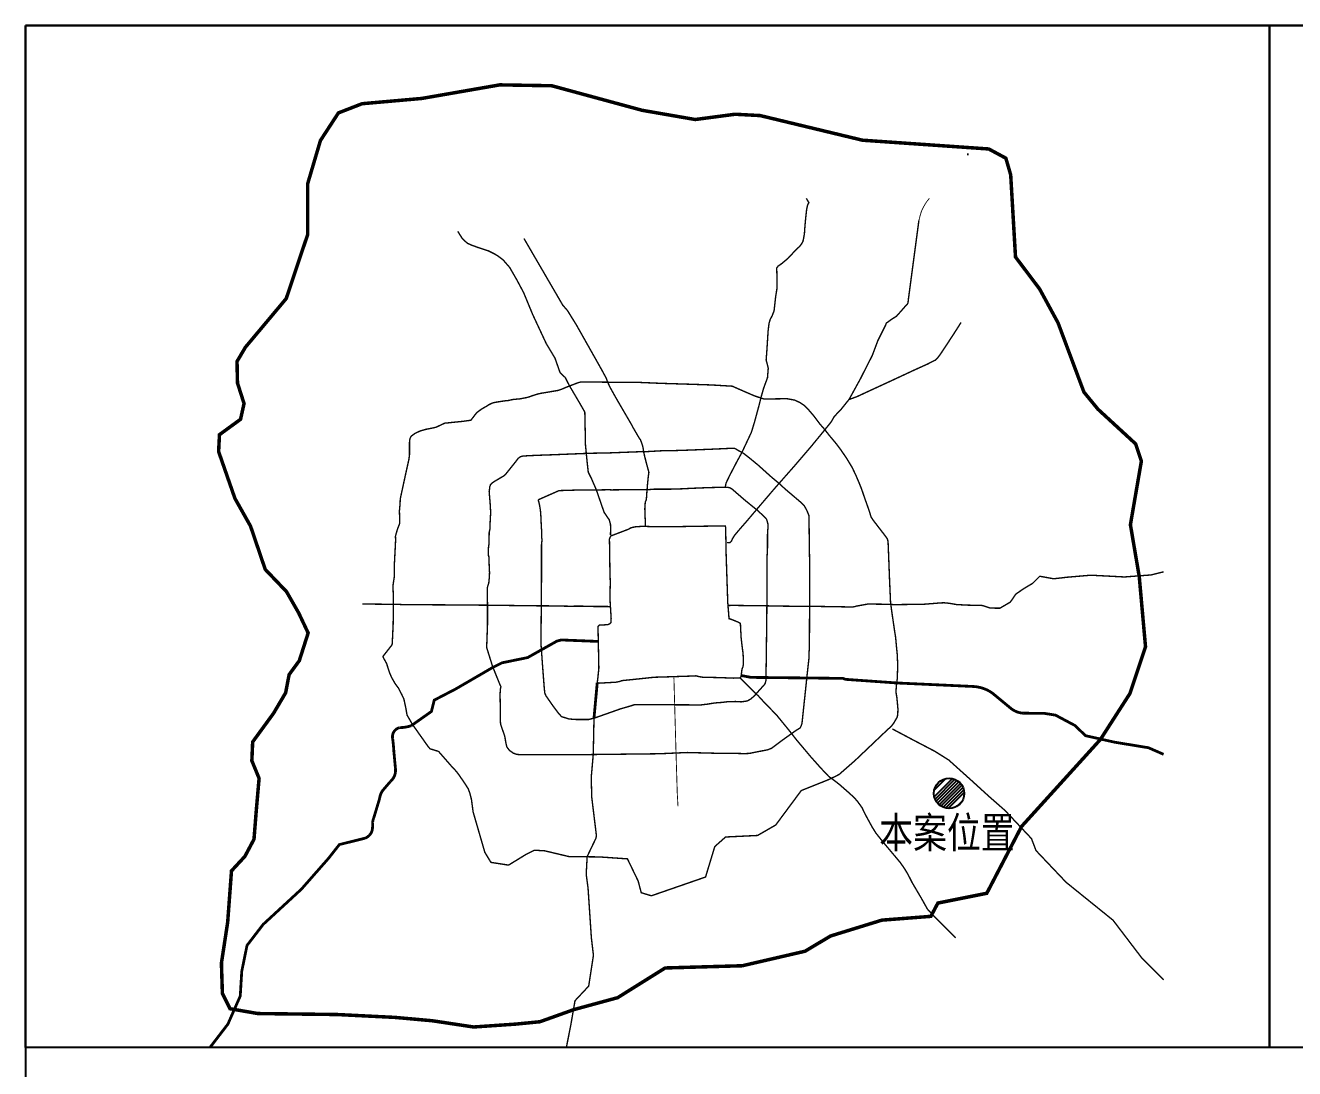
# Model space of a CAD drawing. Extents: x 1977 to 1034874806, y 3985 to 587211952.
# Drawn here: x 515639310 to 515688653, y 293658527 to 293699068 of the extents above; entities that cross this region are included whole.
import ezdxf
from ezdxf.enums import TextEntityAlignment as Align

# ---------------------------------------------------------------- set-up
doc = ezdxf.new("R2010")
doc.units = 0
doc.header["$LTSCALE"] = 10
doc.header["$MEASUREMENT"] = 0
doc.layers.add('X-总平面（删除标注）$0$02-TEXT_房间', color=7, linetype='Continuous')
doc.layers.add('X-总平面（删除标注）$0$04-不打印_辅助线', color=165, linetype='Continuous', plot=False)
doc.styles.add('X-总平面（删除标注）$0$-黑体', font='simhei.ttf', dxfattribs={"width": 0.8})

# ---------------------------------------------------------------- blocks, each defined once
blk = doc.blocks.new('X-总平面（删除标注）$0$A$C71E64B4C')
h = blk.add_hatch()
h.set_pattern_fill('ANSI31', color=256, scale=0.167, style=0)
h.set_pattern_definition([(44.99999999999999, (-868482.5210084827, -492044.4877754903), (-0.1874628465273186, 0.1874628465273186), [])])
edge = h.paths.add_edge_path()
edge.add_arc((107.3946968459059, 29.5393693005899), 1.759949847909806, 0, 360)
blk.add_lwpolyline([(0, 118.7855781654362), (144.6438789060339, 118.7855781654362), (144.6438789060339, -1.164153218269348e-10), (0, -1.164153218269348e-10)], close=True)
for points, const_width in [([(63.75139282108285, 4.400195510825142), (68.85810714936815, 5.791680566733703), (74.37741867033765, 9.244678882998414), (83.35281817987561, 9.502382038510405), (90.64344086847268, 11.18883292237297), (93.6089497844223, 12.95935578620993), (99.57625621370971, 14.80216431536246), (105.2710121150594, 15.2431292696856), (106.0894357969519, 16.78766844293568), (111.7729665837251, 17.92338206723798), (115.8172743213363, 25.69095551781356), (124.9864109894261, 35.80408961779904), (128.4093581635971, 41.13074805226643), (130.2272921607364, 46.57958101900294), (129.5000948049128, 54.71653365856037), (128.4716605178546, 60.75983363296837), (129.7461564384867, 68.14568165980745), (129.0841716523282, 70.14596767385956), (124.698715465609, 74.18254255480133), (123.0673321785871, 76.1690825340338), (120.0594172750134, 84.21711988619063), (117.9167864513583, 88.15313314460218), (115.1128241547849, 91.87153351551387), (114.5520435739309, 101.4208282291656), (113.9912629930768, 103.3564154934138), (112.0029329478275, 104.4260865598917), (97.32018640381284, 105.4448329070583), (85.41841739835218, 108.3087114512455), (82.51247879816219, 108.4615416008746), (77.87312121526338, 107.8502769949846), (71.70429725688882, 108.9199480613461), (61.20204462623224, 111.7724322344875), (55.15444002440199, 111.8762693885947), (46.07967746560462, 110.297239146661), (39.1461203196086, 109.6860025366768), (36.39311647857539, 108.6163034742931), (34.30286952201277, 105.4072902746266), (32.82157017127611, 100.3981624423759), (32.82157017127611, 94.4894952189643), (30.32110170740634, 87.03614884242415), (25.57976782112382, 81.38216120749712), (24.60573673387989, 79.73140521999449), (24.65669518965296, 77.23550606507342), (25.42142837727442, 74.84148434421513), (25.01358255557716, 73.00774651824031), (22.56644823285751, 71.22496140759904), (22.46565977227874, 69.25603091029916), (24.3587248257827, 63.81993612251244), (26.172738941852, 60.59796077630017), (27.88590520503931, 55.56360855023377), (30.3548958345782, 52.98380539112259), (31.7727643805556, 50.50677553820424), (32.87389464606531, 48.17490493145306), (31.84456947701983, 44.95410541724414), (30.66124049015343, 43.33624472678639), (30.25642366753891, 41.22058720747009), (28.852868627524, 38.8444549292326), (26.42390829953365, 35.51539489312563), (26.33006871910766, 33.32893549674191), (27.17082384554669, 31.27548508369364), (26.85907450527884, 27.71850963344332), (26.57880299910903, 24.2027722869534), (25.52001932892017, 22.21155697607901), (23.96299500041641, 20.53146118356381), (23.51743517001159, 14.54703679145314), (22.79154444136657, 9.804822797770612), (22.90320166386664, 6.290009319549426), (23.79663761775009, 4.504704568884335), (27.03535037534311, 3.946772338007577), (36.19314314518124, 3.835208288626745), (42.94977110764012, 3.500460148090497), (47.30529365618713, 3.109915985143743), (52.10756387724541, 2.384651678265072), (56.97771931416355, 2.716740198549815), (59.82557240198366, 2.995692316093482)], 0.40581), ([(90.29229520424269, 37.69117731263395), (90.9001321408432, 43.45155786862597), (91.10956179839559, 45.32530878286343), (91.10975381033495, 45.86277210712433), (91.15139517281204, 46.56559435883537), (91.17529188119806, 51.97238889499567), (91.19297840399668, 54.57281477306969), (91.19300756906159, 54.65446882834658), (91.17731273756362, 56.48352679004893), (91.14539431896992, 57.96453991113231), (91.11374197038822, 60.88776894030161), (91.09772622259334, 61.81863179791253), (90.84785983292386, 62.43333837145474), (90.55377469817176, 62.95602989592589), (90.24327137623914, 63.28275730239693), (88.72332835593261, 64.57343577616848), (88.28205487760715, 64.94920233939774), (87.72639508871362, 65.47198733198456), (86.6588575753849, 66.36461029981729), (85.18797172885388, 67.68793263775297), (84.17466656072065, 68.52116680261679), (83.5045676054433, 69.04399270575959), (82.7690343002323, 69.45252616459038), (82.55655126064084, 69.58324874087702), (82.4421297130175, 69.63228202506434), (82.25305752852, 69.64919084345456), (81.27213413617574, 69.60054894979112), (79.8171004934702, 69.53574548230972), (76.97243281919509, 69.4224461459089), (74.91651947167702, 69.35636916686781), (74.06640107487328, 69.35667286266107), (72.33343262271956, 69.2593071537558), (71.89202486537397, 69.25946482468862), (67.66587237990461, 69.0967738609761), (65.7203973971773, 69.06480726529844), (64.44019249640405, 69.01401839836035), (61.20315671944991, 68.8845285223797), (59.34933067834936, 68.81880451121833), (58.69538184977137, 68.7863764493959), (58.38475579535589, 68.77015664498322), (57.84524603327736, 68.73768777179066), (57.58364778850228, 68.67245807521977), (57.42012835550122, 68.57453155925032), (57.2729457851965, 68.44393738918006), (57.02760268119164, 68.11740866408218), (55.93176780664362, 66.74601091304794), (55.70075155934319, 66.48139790759888), (54.40895137237385, 65.71431079797912), (54.24542029295117, 65.58372260024771), (54.16364907938987, 65.50209761073347), (54.06551761133596, 65.38781691167969), (54.04913993692026, 65.3061687295558), (53.96733955829404, 65.14288968488108), (53.96725793578662, 64.91425811161753), (53.91827890067361, 64.61185782367829), (54.03223360679112, 63.25635866215453), (54.09722480620258, 62.12950839381665), (54.06446756632067, 61.68246379948687), (54.0150664828252, 60.6863011692185), (54.01491478411481, 60.26169970445335), (53.91667830152437, 59.8534641682636), (53.91656164079905, 59.52684774866793), (53.90062472852878, 59.14435498521198), (53.88401950639673, 58.42580465530045), (53.85124663868919, 58.21351561893243), (53.83482237975113, 58.00122070952784), (53.81819376558997, 57.21734701620881), (53.88352927286178, 57.0540154146729), (53.93211930664256, 55.78019370010588), (53.96460032393225, 55.17594158824068), (53.93168750312179, 54.57171276852023), (53.87419055239297, 53.97901343984995), (53.77670191205107, 53.71152274007909), (53.70354506815784, 53.39538238220848), (53.72717172536068, 51.37677245412488), (53.7263808818534, 49.16360729385633), (53.62862915778533, 46.49241949850693), (54.30959616228938, 44.30333141249139), (55.13670425210148, 42.26011356466915), (55.28996282839216, 41.91219513933174), (55.22780293808319, 41.70550083450507), (55.18617640715092, 41.04402202228084), (55.22674662200734, 38.74945125798695), (55.22644382202998, 37.90191283205058), (55.24702137731947, 37.57115864439402), (55.72613768116571, 36.19703977520112), (55.87070862692781, 35.37012061174028), (55.97402979945764, 34.93597895780113), (56.26362230698578, 34.54311355459504), (56.71879790583625, 34.21220398531295), (57.13265106780455, 34.06735472660512), (57.58793018804863, 34.02584863896482), (58.31226228456944, 34.02558973594569), (63.56884435983375, 34.02371142071206), (73.72610440873541, 34.13957977876998), (75.97975836065598, 34.24163510429207), (76.99383834633045, 34.2826161198318), (80.26365087297745, 34.1987608425552), (82.70567724504508, 34.17721655720379), (83.5748685542494, 34.15623427310493), (84.1750361516606, 34.17669148487039), (84.85802988498472, 34.32114945282228), (86.27631842647679, 34.59186096058693), (86.7523744800128, 34.77773572911974), (88.0565195879899, 35.74883842933923), (89.5883559170179, 36.84389032411855), (90.06444889982231, 37.13312359258998), (90.20941870124079, 37.42247511423193)], 0.162324), ([(60.00496043474413, 54.582216800889), (60.00580652267672, 56.95018619101029), (60.00704310508445, 58.45895826269407), (60.03985091112554, 58.76923214551061), (60.07265284447931, 59.0631753365742), (60.02366584632546, 59.22650106542278), (60.02385258278809, 59.74908747593872), (60.02395759732462, 60.04304221377242), (59.99138351064175, 60.38600117014721), (59.92664364911616, 61.79804518446326), (59.87783164181747, 62.45129564206582), (59.7799395667389, 63.00657867291011), (59.69890723680146, 63.38889345922507), (59.64990849304013, 63.51955760584679), (59.64994930406101, 63.6338732431177), (59.71536653372459, 63.69917321496177), (59.87887402204797, 63.76443814858794), (60.2058952699881, 63.91129860805813), (61.90640052221715, 64.66190900129732), (62.00450849928893, 64.71086633659434), (62.06990801077336, 64.7271738355048), (62.15165025787428, 64.72714457078837), (64.30966641171835, 64.79169689945411), (66.3205290606711, 64.80730911297724), (66.96529514761642, 64.80733389838133), (67.81541941734031, 64.8233608942246), (68.15873054531403, 64.80690737057012), (69.71183722629212, 64.82268322748132), (70.83987898565829, 64.82228019100148), (71.67364897276275, 64.82198226859327), (72.23754497966729, 64.82199331757147), (72.69531269348226, 64.85449145536404), (73.05498975026421, 64.88702443242073), (73.67623011325486, 64.88680245855357), (74.86966551095247, 64.88637603039388), (76.48817767575383, 64.93479027668945), (77.05335645168088, 64.96750501322094), (78.44299625651911, 65.03233187249862), (79.88167561683804, 65.0808101228904), (81.1405163987074, 65.11302198457997), (81.54922146396711, 65.09654506901279), (81.69635725067928, 65.09649251203518), (81.90886945510283, 65.04742418997921), (82.20307682477869, 64.86767987592611), (82.7260632859543, 64.41022989328485), (83.71154868463054, 63.55671977868769), (85.06807748530991, 62.4620697258506), (85.81986015825532, 61.77590634813532), (86.16304297954775, 61.4001748226583), (86.22837241506204, 61.22051242995076), (86.3263289919123, 60.84486830048263), (86.32613638252951, 60.30595129763242), (86.29332857648842, 59.9956772159785), (86.2794030639343, 59.5935358023271), (86.27926888433285, 59.21792681026272), (86.27886614645831, 58.09110003337264), (86.22944157151505, 57.02961403946392), (86.229050579248, 55.93544884491712), (86.2136320702266, 54.70188180427067), (86.229933795752, 54.57122940348927), (86.2020580850076, 50.7177249006927), (86.13718493981287, 45.22748449421488), (86.09525451390073, 42.65050500677899), (85.9916379074566, 42.25777995458338), (84.7287278403528, 40.85255769849755), (84.33539450075477, 40.5012796074152), (83.92140835383907, 40.27403860434424), (83.23842955147848, 40.1709247729741), (82.57619801955298, 40.21250481891911), (81.65188876003958, 40.18680206104182), (80.94822270958684, 40.1043673157692), (80.14108786918223, 40.04264052270446), (79.25114182382822, 39.89825651282445), (78.52678006445058, 39.81582853605505), (73.22881523100659, 39.8383933029836), (71.27074538334273, 39.85644862044137), (70.79474845621735, 39.83594691439066), (70.42219065641984, 39.71205047587864), (69.20104757114314, 39.36106821708381), (66.22056168108247, 38.30787746829446), (65.4854976059869, 38.11866871523671), (64.03683321387507, 38.11918632197194), (63.20904695941135, 38.18149731378071), (62.33994434028864, 38.45053963956889), (62.02963512088172, 38.78139734838624), (61.38838627142832, 39.6291649149498), (60.54031918966211, 40.84909680054989), (60.39267983171158, 41.17337333899923), (60.33078710595146, 41.71085876098368), (60.14538724161685, 44.10883988544811), (59.96005386975594, 46.69286509568337), (59.96103274379857, 49.16915364912711), (59.98265058896504, 51.75310559791978)], 0.162324)]:
    blk.add_lwpolyline(points, close=True, dxfattribs=dict(const_width=const_width))
blk.add_lwpolyline([(109.5110713073518, 103.8194503848208), (109.6438457963523, 103.8194029044826)])
for points, const_width in [([(81.36932604876347, 65.13424605049659), (81.46605121949688, 65.61645614972804), (81.91696452582255, 66.5486347238766), (82.7221234026365, 68.09152972092852), (83.30182005185634, 69.15226080524735), (84.04262169799767, 70.72732844529673), (84.40079570445232, 71.48556348436978), (84.75523667130619, 72.64282394456677), (85.28534281300381, 74.58864821237512), (85.51171433599666, 75.50913265696727), (85.82556697167456, 76.61137400974985), (86.2780925235711, 77.84442254772875), (86.36542920372449, 78.95601735287346), (86.22652475791983, 79.51188010326587), (86.12241025362164, 79.88558022130746), (86.20977789070457, 81.08402087609284), (86.34966290276498, 83.27248474827502), (86.4548086388968, 84.15329851862043), (86.59407929168083, 84.62221607845277), (86.82027084683068, 85.03899491287302), (86.94209765456617, 85.3515963339014), (87.04652421618812, 85.62946544704027), (87.2209740106482, 87.22736561577767), (87.37816002755426, 88.20857627980877), (87.39576522633433, 88.81649045937229), (87.36149826669134, 90.24077378271613), (87.34762949193828, 90.59440379915759), (87.45200648275204, 90.73331969184801), (87.50419487874024, 90.80277773784474), (87.92160957306623, 91.09790425770916), (88.65211781300604, 91.70556371496059), (89.6088174090255, 92.73000210628379), (90.02626306028105, 93.11197437625378), (90.23501704190858, 93.38980646058917), (90.3916073134169, 93.667656959733), (90.46328101493418, 93.97018923738506), (90.56781328772195, 94.54333398095332), (90.63771846611053, 95.53335102659184), (90.72498696180992, 96.45388514141086), (90.8294455751311, 97.41534841165412), (90.95134693826549, 97.93637941416819), (91.09053686400875, 98.17949800356291), (90.79512287350371, 98.68330912583042)], 0.162324), ([(81.58754287683405, 58.66669245937373), (81.91451744060032, 58.68290649051778), (81.99628288066015, 58.74820048979018), (82.09441424929537, 58.86248118861113), (82.20895245764405, 59.14006432401948), (82.47067323606461, 59.54824143042788), (82.97769053373486, 60.15230073372368), (83.86086767632514, 61.16449633229058), (84.67863346240483, 62.12772284972016), (85.51896132808179, 63.11433165415656), (87.02364699402824, 64.87752326298505), (89.38144282368012, 67.55212875595316), (91.3277171109803, 69.82141811412293), (92.62439235718921, 71.39930342603475), (93.67115303664468, 72.68906454136595), (94.04740017815493, 73.34216320083942), (94.7997081221547, 74.12577391020022), (95.76933066640049, 75.32867733039893), (97.06169713521376, 77.67985446320381), (98.4554070213344, 80.41710858687293), (99.11176003352739, 82.15636197908316), (100.0115656908602, 83.9524312709691), (100.0933894612826, 84.18103367916774), (100.2896232327912, 84.32794102176558), (100.6657363937702, 84.605430589756), (101.2752257899847, 84.98796655342449), (101.814939807402, 85.59201411122922), (102.3710140797775, 86.22871757729445), (102.5345508328173, 86.37563666561618), (102.6163630567025, 86.57157729251776), (102.6655658569653, 87.01249192992691), (103.8775797530543, 96.09983387286775)], 0.162324), ([(68.02359158894978, 59.57017640944105), (68.04000430135056, 60.34387405379675), (68.02402926539071, 60.7952067211736), (67.87899366836064, 61.32717963145114), (67.2822654680349, 62.19780919072218), (66.37957146554254, 64.80938093352597), (65.79519166983664, 66.16285675030667), (65.44044312508777, 66.85609302518424), (65.29568375088274, 68.16176915389951), (65.11695673316717, 70.02317893016152), (65.05356951756403, 73.26308463746682), (65.03766883770004, 73.85293832339812), (64.52163303876296, 74.7557767580729), (63.23152054823004, 76.94839741033502), (62.76217656000517, 77.86490315129049), (62.16533886571415, 78.42927515727933), (61.56890420825221, 80.12196454813238), (60.55292868707329, 81.81480374629609), (58.98335962323472, 85.17714604188222), (57.93234003568068, 87.71846053411718), (57.156257617753, 89.17778493755031), (56.30156925111078, 90.66102177661378), (55.52734842570499, 91.5478337132372), (54.99499786179513, 91.95099451346323), (54.60781558114104, 92.19291504251305), (53.82899054442532, 92.58508217451163), (52.63505008188076, 92.9723605106119), (51.84448015014641, 93.2627817861503), (51.37660526903346, 93.4724937385181), (50.79589799256064, 94.02074110019021), (50.26370290969498, 94.85910992359277)], 0.162324), ([(72.08056530845352, 60.66497527412139), (72.0806862495374, 61.00347046949901), (72.04864420276135, 61.648234665161), (72.01672319625504, 62.63149415608495), (72.06539684324525, 63.37294251192361), (72.19459586427547, 63.67915397800971), (72.25948035693727, 64.63014118652791), (72.29187377914786, 64.96862483536825), (72.32542315637693, 65.44550318701658), (72.42257465561852, 66.38036017713603), (72.48728624801151, 66.84778284886852), (72.16498846025206, 68.04069068597164), (71.98702760017477, 68.7420489070937), (71.87425861135125, 69.25789149920456), (71.82597107905895, 69.59640401462093), (71.76154128392227, 69.91880343249068), (71.664827859262, 70.20897685387172), (71.51974607561715, 70.6119990949519), (71.37458943808451, 70.80547690903768), (71.03593667107634, 71.38587551284581), (70.64890399901196, 72.04688549274579), (70.48603187291883, 72.3638629799243), (68.6637589391321, 75.4915654824581), (67.96533206431195, 76.74370982684195), (67.6912298342213, 77.34020420827437), (67.54615382384509, 77.75934541993774), (67.01401070086285, 78.74278368393425), (64.06044722953811, 83.97645320056472), (63.02348235691898, 85.64847973035648), (62.47507632896304, 86.27730960177723), (57.96661854186095, 94.01780159166083)], 0.162324), ([(95.78889430966228, 75.31788373691961), (96.69861054327339, 75.6509271399118), (97.61342868721113, 76.07615033024922), (99.29268240067177, 76.85155358840711), (101.2518186178058, 77.75759212661069), (103.3446229919791, 78.73310662794393), (104.9061949320603, 79.43945198995061), (105.482667389093, 79.73963443259709), (105.8084924677387, 79.88971211656462), (106.096782298293, 80.1899975828128), (106.4853945670184, 80.72805456200149), (107.3253389056772, 82.00440488511231), (108.017122099176, 83.06278533802833), (108.7818615636788, 84.26406556344591)], 0.162324), ([(90.20398816815577, 29.86174114013556), (87.23480719979852, 25.85912747390103), (85.12401056289673, 24.64382122911047), (81.40327120153233, 24.46509478206281), (80.14920617663302, 23.3519459317904), (79.07593082403764, 19.81325186777394), (72.77929498138838, 17.63281161070336), (71.5986980330199, 17.9902645049151), (71.24091978487559, 19.34857430390548), (69.99671385483816, 21.92470998712815), (66.71244732663035, 22.15153355768416), (63.21181523357518, 22.18686450645328), (60.38308641524054, 22.85809653881006), (59.18081133556552, 22.92875843599904), (58.19074437068775, 22.43415315076709), (56.17527211760171, 21.19765393633861), (54.12440214958042, 21.51560447819065), (53.41721994476393, 22.68144179554656), (52.0534576382488, 27.37995403748937), (51.85931665031239, 28.83171078935266), (51.66814915393479, 29.58142915717326), (51.48645804147236, 30.06040511000901), (51.27165313740261, 30.40727996034548), (50.84202561178245, 31.05148623581044), (50.47848969721235, 31.58006991667207), (50.13146832445636, 32.05910489661619), (49.58608671231195, 32.63729550945573), (48.07649851427414, 34.36594970920123), (47.99385702470317, 34.43203634361271), (47.81201242166571, 34.4816439722199), (47.05157805164345, 34.71311402134597), (46.86978650349192, 34.91134903964121), (45.01902559027076, 37.52124990802258), (44.37022665003315, 38.63711546640843), (44.23824031674303, 39.41332907788455), (44.00716295209713, 40.48683280521072), (43.79239935730584, 40.9493060617242), (43.39327827841043, 41.73780108732171), (42.98015563865192, 42.29943127091974), (42.56709083169699, 43.02620199183002), (42.33582354499958, 43.57125283335336), (42.22021697671153, 43.91809155105148), (41.98901449050754, 44.64479786984157), (41.67508909152821, 45.20639192033559), (41.56995370727964, 45.44904297159519), (42.60024075605907, 46.76745033485349), (42.65310811251402, 46.92568450549152), (42.75956030818634, 49.24669143662322), (42.78702133637853, 52.20073887042236), (42.73473827796988, 53.67778622789774), (42.8950111225713, 54.74748813372571), (42.89549170038663, 56.09263894299511), (43.04533894988708, 58.99186565214768), (43.02113874466158, 59.40532304381486), (43.11866222415119, 59.77009534172248), (43.26492504682392, 60.25645276473369), (43.50863301125355, 60.88869923877064), (43.50888504600152, 61.59399346099235), (43.48481513839215, 62.37225798948202), (43.55813721823506, 63.15048787812702), (43.58270243555307, 63.75849184265826), (44.1680242754519, 66.45785775047261), (44.58534281468019, 68.34618795430288), (44.65858655655757, 68.9055337003665), (44.65910794585943, 70.3647630433552), (44.70794304623269, 70.75387360795867), (44.85413748514839, 71.04566773574334), (45.31687412410975, 71.38598958530929), (45.90132578765042, 71.65330549352802), (46.58314445405267, 71.84762660844717), (47.45974052581005, 72.01755660108756), (47.75194465788081, 72.09041383012664), (48.75376741727814, 72.55940266058315), (48.92718996130861, 72.57508893171325), (50.92155817616731, 72.77910292963497), (51.31259403866716, 72.83461167325731), (51.57685477286577, 72.86933980032336), (51.79082822101191, 72.89535282354336), (52.29749802569859, 73.56142987473868), (52.52646942762658, 73.82264130818658), (52.78811435657553, 74.01851763227023), (53.14786736224778, 74.26335149095394), (53.55665962421335, 74.49183703935705), (53.91640675696544, 74.72034000733402), (54.21073118550703, 74.8672122125281), (54.53773471503519, 74.9650803982513), (55.02821686654352, 75.04655926337), (55.66584067721851, 75.14431636256631), (56.15207487018779, 75.1949637834914), (56.65891687828116, 75.30909845745191), (57.52541285008192, 75.39044284448028), (58.21209383453242, 75.52084410656244), (58.58814249373972, 75.61869477317668), (58.98055738001131, 75.76553203980438), (59.61821632832289, 75.96127398533281), (60.01060782279819, 76.0427879880881), (60.61553471465595, 76.1405567334732), (61.36760903918184, 76.27093450410757), (61.87443960038945, 76.35240759595763), (62.25049433135428, 76.46658895420842), (62.93095029867254, 76.75260300736409), (64.28805672843009, 77.27470446040388), (64.56600348255597, 77.33992848324124), (64.7948872896377, 77.35617745271884), (67.52506334031932, 77.32254028122406), (71.21471813716926, 77.30336006497964), (73.89581989310682, 77.18808635754976), (77.2082599226851, 77.0863660830073), (79.7095407191664, 77.00381816073786), (82.19444941566326, 76.85595284739975), (82.84828168293461, 76.56176439032424), (84.44272931548767, 75.870196501608), (84.8350331154652, 75.70674813969526), (85.83217073767446, 75.37977536791004), (86.79672810155898, 75.37943066167645), (88.08826002920978, 75.39529998647049), (88.50350515497848, 75.40914347826038), (89.41895876079798, 75.24550808116328), (90.05644261860289, 74.95132539735641), (90.56312148133293, 74.60819712397642), (90.93900679564103, 74.24878454429563), (91.70706212846562, 73.35031481005717), (92.39991975412704, 72.42431367316749), (92.9065167948138, 71.85255382640753), (93.47844924358651, 71.11746227846015), (94.24649870372377, 70.20266165363137), (94.8347621425055, 69.41857175994664), (95.52103431732394, 68.40581535443198), (96.12701214989647, 67.39912679302506), (96.58442381001078, 66.43544458248653), (96.99279034044594, 65.47178018977866), (97.2541259995196, 64.80212289257906), (97.53476888732985, 63.97404140338767), (98.07372431247495, 62.4550819353899), (98.33500164118595, 61.62211662752088), (98.58009967836551, 61.26275083166547), (99.98164025740698, 59.43907926476095), (100.2174381958321, 59.09861079312395), (100.2959746655542, 58.81056483497377), (100.3629467061255, 57.13539125607349), (100.3953343550675, 56.26984598848503), (100.4601210996043, 54.57141683681402), (100.5832111665513, 51.77090499864426), (100.6877651391551, 50.93299843778368), (101.0538513616193, 48.4192594444612), (101.184627490351, 47.60752676287666), (101.2107103904709, 47.24094951071311), (101.3680128690321, 45.62284297030419), (101.4199810829014, 44.33983722014818), (101.3935332701076, 43.68526149017271), (101.3670210549608, 42.8474018125562), (101.2881946256384, 42.32376117631793), (101.2618589939084, 41.98338647105265), (101.209199576173, 41.32882009795867), (101.3138272080105, 40.70038072089665), (101.3921859995462, 39.91484979016241), (101.4443974883761, 39.31261296023149), (101.4186778089497, 38.66895813506562), (101.3399260344449, 38.35478528018575), (101.1825524845626, 38.09300746559165), (100.9727160080802, 37.72651442408096), (100.6317851743661, 37.28151815873571), (100.3171327367891, 37.01979658415075), (96.48870309512131, 33.38167013507336), (94.62022549845278, 31.74482394149527), (94.12208017916419, 31.48316786391661), (93.33555365167558, 31.1168809691444), (92.62769339419901, 30.8291167083662), (90.20398816815577, 29.86174114013556)], 0.162324), ([(68.04789322521538, 59.44610916066449), (70.05560215609148, 60.21024402079638), (70.44888512883335, 60.41682007233612), (70.94560603401624, 60.52000109304208), (71.60786702949554, 60.5611079268856), (72.06316217570566, 60.56094517931342), (72.80818261532113, 60.54000729008112), (76.01593887223862, 60.53886108985171), (77.03001129301265, 60.55917038558982), (81.37037609377876, 60.62223180755973), (81.41170728998259, 60.45684321678709), (81.47264095023274, 57.23203988058958), (81.65906925941817, 51.67472062748857), (81.74149514595047, 50.6824505989207), (81.80505337077193, 49.84373049961869), (82.17752248072065, 49.71956779225729), (82.88105664099567, 49.42991227621678), (83.12934761494398, 49.285122144036), (83.14987958106212, 48.83033763687126), (83.21154456003569, 47.65203029150143), (83.31468835263513, 46.72176805662457), (83.4385266599711, 45.79149845591746), (83.48022266966291, 44.86982640251517), (83.48010441637598, 44.53907958080526), (83.41790769598447, 44.22902667615563), (83.31434285012074, 43.9810030660592), (83.27284183888696, 43.67094279581215), (83.23131863027811, 43.29886796290521), (83.18984708283097, 43.07149387523532), (83.08632663171738, 42.94750118185766), (82.87937422003597, 42.94757513981313), (82.29990113712847, 42.92711046268232), (80.72708817222156, 42.98968772345688), (78.7610587272793, 43.03173301799688), (78.26440302049741, 43.11459727748297), (77.97469962574542, 43.19738767843228), (77.68495940114371, 43.17681957955938), (74.5047805341892, 43.07293889392167), (73.11818734253757, 43.03209096298087), (70.77954117045738, 42.78486665710807), (69.35152082587592, 42.64067545579746), (69.08244555257261, 42.53741301165428), (68.6685123606585, 42.45487414754461), (66.71315736020915, 42.3457484137034), (66.48553263163194, 42.40784489735961), (66.54778847843409, 42.88327086437494), (66.67238756804727, 44.08218343718909), (66.57264355570078, 48.93215794919524), (66.7364513555076, 49.08796553954016), (67.19175376789644, 49.10847461153753), (67.72984409308992, 49.14962584013119), (67.9161302591674, 49.23224602802657), (68.08175027999096, 49.39756006351672), (68.10260863695294, 49.85232973913662), (67.95858416473493, 52.20895189559087), (68.00063921418041, 54.06938767526299), (67.9607624928467, 55.19617304368876), (67.92042848560959, 58.1522374516353), (67.90111627965234, 59.09523619629908), (68.04789322521538, 59.44610916066449)], 0.162324), ([(100.4601210996043, 54.57141683681402), (100.3953343550675, 56.26984598848503), (100.3629467061255, 57.13539125607349)], 0.1014525), ([(81.68507750472054, 51.36162349861115), (82.1592366292607, 51.38156648806762), (83.83986767451279, 51.36199766863137), (85.14069741172716, 51.35204837133642), (88.13766937470064, 51.29455281421542), (89.22960587404668, 51.28467817173805), (91.4285074849613, 51.26489822845906), (92.02670071157627, 51.26468441716861), (95.58411942981184, 51.20630434982013), (96.11584319197573, 51.196629881626), (96.37222127360292, 51.22499104775488), (96.62861737166531, 51.30077404901385), (98.05874357908033, 51.55717711488251), (98.85632479283959, 51.52843859361019), (100.6508965089452, 51.50882906257175), (100.8787666030694, 51.47081034991425), (102.5082356068306, 51.48896789469291), (104.3408026436809, 51.50728201551829), (105.7992467174772, 51.62097861501388), (106.3499823741149, 51.66820356063545), (106.8152503087185, 51.68700562522281), (107.4608955308795, 51.62038486055098), (108.2679300352465, 51.47783118777443), (109.5548736779019, 51.41095540206879), (110.4569036504254, 51.39166469674092), (110.9411551109515, 51.39149169670418), (111.3019606499001, 51.36290995043237), (112.1912161384244, 51.06647425773554), (113.3042741157115, 51.05916456168052), (114.5127259776928, 51.76595151075162), (115.1611693564337, 52.70829678117298), (116.1633523176424, 53.38563194079325), (117.1064994926564, 53.94515994377434), (117.9318126626313, 54.76972605357878), (119.5529211096, 54.47523615742102), (121.119032435352, 54.65541839634534), (123.860217240639, 54.89100471406709), (127.7879976003896, 54.68624198948964), (130.8828625963069, 54.9218283072114), (132.3303025159985, 55.28106810897589)], 0.162324), ([(39.18865564488806, 51.54243567516096), (43.21457714121789, 51.50305983761791), (44.13559063943103, 51.46479277359322), (48.66210872097872, 51.4447132156929), (53.75854595983401, 51.40345876442734), (59.50193826458417, 51.3334181123646), (60.50559494481422, 51.33361679373775), (63.21168964053504, 51.28522872622125), (64.68005762901157, 51.2939852385316), (66.07582878437825, 51.25554855877999), (67.61403934075497, 51.2549989001127), (68.00052115996368, 51.23594231228344), (68.0181575147435, 51.23417438671459)], 0.162324), ([(75.3973870780319, 42.9925057933433), (75.6423625817988, 34.32220845622942), (75.78786830510944, 29.55423051584512)], 0.1014525), ([(83.08632663171738, 42.94750118185766), (84.8032438994851, 41.24466749548446), (85.20535395829938, 40.86637083045207), (86.0331839104183, 39.96796101925429), (87.31043904973194, 38.6676032000687), (88.77680967375636, 36.87085126445163), (89.65732582006603, 35.74669404432643), (91.31292779231444, 33.78443307511043), (92.47187525243498, 32.48411686357576), (93.40063593001105, 31.50415134243667), (94.11029447289184, 30.98393666557968), (94.6543570838403, 30.558320293203), (95.60051999846473, 29.73077164031565), (96.35744310356677, 29.04509879462421), (96.78317145793699, 28.54862066672649), (97.28561629750766, 27.8492624979699), (97.49840084277093, 27.37649503874127), (97.90037582605146, 26.62004484701902), (98.44423557491973, 25.62719868228305), (98.86989644146524, 24.94164418929722), (99.67402358865365, 23.92506973736454), (101.6940057715401, 21.52398466458544), (102.190643461654, 20.8147696708329), (102.5926521888468, 20.15285805985332), (103.1128417816944, 19.13638513837941), (104.1808435483836, 17.32448345120065), (104.8665870674886, 16.09524041763507), (105.3869372180197, 15.52782438625582), (108.154333274113, 12.73795553785749)], 0.162324), ([(66.48553263163194, 42.40784489735961), (66.10826052934863, 38.28918061731383)], 0.324648), ([(66.10826052934863, 38.28918061731383), (66.02073701308109, 34.05990188650321), (65.78593427315354, 31.38297532533761), (65.84960736730136, 29.04287746537011), (66.3862848249264, 24.64589554583654), (66.34354832628742, 24.33955348352902), (65.31063432362862, 22.19306463119574), (65.2023204357829, 20.12262783572078), (65.41931192972697, 18.49839183618315), (65.80430353898555, 12.72320683160797), (66.04149432689883, 10.72247559879906), (65.4888504690025, 7.133416735334322), (63.89880411094055, 5.436859296285547), (63.41523331170902, 2.641542949713767), (62.89359519979917, -1.164153218269348e-10)], 0.162324), ([(100.8022505913395, 37.01979658415075), (103.2073134444654, 35.74395421566442), (105.7261340797413, 34.42929017636925), (107.3427287242375, 33.41513517277781), (109.9367398077156, 31.08631612954196), (112.0420129755512, 29.17069001146592), (113.8841789655853, 27.55554493283853), (116.9698975717183, 24.27810951601714), (117.4962307116948, 22.8883322160691), (120.995496785501, 19.20081142988056), (126.4539313632995, 14.79261768027209), (129.8192681625951, 10.37347749585751), (132.3303025159985, 7.86465349921491)], 0.162324), ([(75.78786830510944, 29.55423051584512), (75.87208610633388, 28.03087477502413)], 0.1014525)]:
    blk.add_lwpolyline(points, dxfattribs=dict(const_width=const_width))
for points, const_width in [([(103.8775797530543, 96.09983387286775), (103.9470606932882, 96.38568876183126), (104.0599530115724, 96.81013643788174, -0.05752282839194459), (104.3641054977197, 97.58311192132533, -0.009059799984864132), (104.6244434698019, 98.05082196451258, -0.05024426417661248), (104.9023868397344, 98.43489601649344), (105.1019471304026, 98.70337823196314)], 0.1014525), ([(66.58453009580262, 47.19388631754555), (62.29931589448825, 47.36662213667296), (61.78190485434607, 47.22379433154128), (58.3974620453082, 45.31916708033532), (55.42055132496171, 44.71036291588098), (54.33980807103217, 44.17339609609917), (50.0138002873864, 41.65923734358512), (47.53616336849518, 40.37296838162001), (47.20494721690193, 39.05170651664957), (44.86370992520824, 37.40081805048976, -0.08114133015945979), (43.49928294331767, 37.17436420777813, 0.4104622254785129), (42.70667583076283, 35.85189343255479, -0.01526601226712611), (42.84229825157672, 34.38074490055442), (43.02642719238065, 32.39428730949294, -0.2472048861300843), (42.44417784595862, 30.92339529143646), (41.54804411088116, 29.87808908685111, 0.1237986158782722), (41.17638664809056, 28.91397129045799), (40.48209565016441, 26.61927520553581, 0.1131248175244779), (40.38289771275595, 26.11246116796974), (40.35812883707695, 25.5007259559352, -0.2880886255692818), (39.50368931982666, 24.32662386645097), (36.50180974812247, 23.58536214753985), (35.26615063194185, 22.01191751880106), (32.08558277925476, 18.39679438224994), (27.64132837415673, 14.30229578295257), (25.76893178536557, 11.86597211007029), (25.1556485532783, 8.853574800072238), (24.98151080054231, 5.982221324578859), (23.54451798577793, 2.719315830385312), (21.45705642574467, -1.164153218269348e-10)], 0.324648), ([(83.19510387675837, 43.23872813209891), (84.35270914295688, 43.01595128816552), (90.8980543478392, 42.94690334610641), (95.07227933150716, 42.89822770818137), (95.33939755358733, 42.786950521986), (101.3948261919431, 42.36229630094022), (110.2093560395297, 41.95865163777489, -0.14487017034194), (112.4353941788431, 41.17958471935708), (114.4678276905324, 39.50016606843565, 0.1689580628776313), (116.0037553028669, 38.85476352437399), (118.4491197406314, 38.83566284039989), (119.7569925009739, 38.62986560957506), (122.0330774618778, 37.41699501685798), (123.2470527926926, 36.24205900018569), (126.6232583529782, 35.48401138035115), (130.5685000019148, 34.83968350139912), (132.3303025159985, 34.07182162581012)], 0.324648)]:
    blk.add_lwpolyline(points, format="xyb", dxfattribs=dict(const_width=const_width))
blk.add_circle((107.3946968459059, 29.5393693005899), 1.759949847909806)
at = {"style": 'X-总平面（删除标注）$0$-黑体', "width": 0.8}
blk.add_text('本案位置', height=3.6072, dxfattribs=at).set_placement((107.1418596191797, 23.17555738019291), align=Align.CENTER)

msp = doc.modelspace()

# ---------------------------------------------------------------- linework, layer by layer
at = {"layer": 'X-总平面（删除标注）$0$02-TEXT_房间'}
msp.add_lwpolyline([(515736897.094368, 293699067.0050728), (515639310.130628, 293699067.0050728), (515639310.130628, 293206460.3594848), (515736897.094368, 293206460.3594848)], close=True, dxfattribs=at)
at = {"layer": 'X-总平面（删除标注）$0$02-TEXT_房间', "ltscale": 0.02}
msp.add_lwpolyline([(515687676.6852838, 293699067.0050728), (515736897.094368, 293699067.0050728), (515736897.094368, 293659347.0445592), (515687676.6852838, 293659347.0445592)], close=True, dxfattribs=at)
at = {"layer": 'X-总平面（删除标注）$0$04-不打印_辅助线'}
msp.add_lwpolyline([(515639310.130628, 293206461.1477485), (515736897.094368, 293206461.1477485), (515736897.094368, 293699067.868445), (515639310.130628, 293699067.868445)], close=True, dxfattribs=at)
msp.add_lwpolyline([(515639310.130628, 293206461.1477485), (515736897.094368, 293206461.1477485), (515736897.094368, 293699067.868445), (515639310.130628, 293699067.868445)], close=True, dxfattribs=at)

# ---------------------------------------------------------------- block references
at = {"layer": 'X-总平面（删除标注）$0$02-TEXT_房间', "xscale": 334.3836947796166, "yscale": 334.3836947796166, "zscale": 334.3836947796166}
msp.add_blockref('X-总平面（删除标注）$0$A$C71E64B4C', (515639310.130628, 293659347.0445592), dxfattribs=at)

doc.saveas('drawing.dxf')
